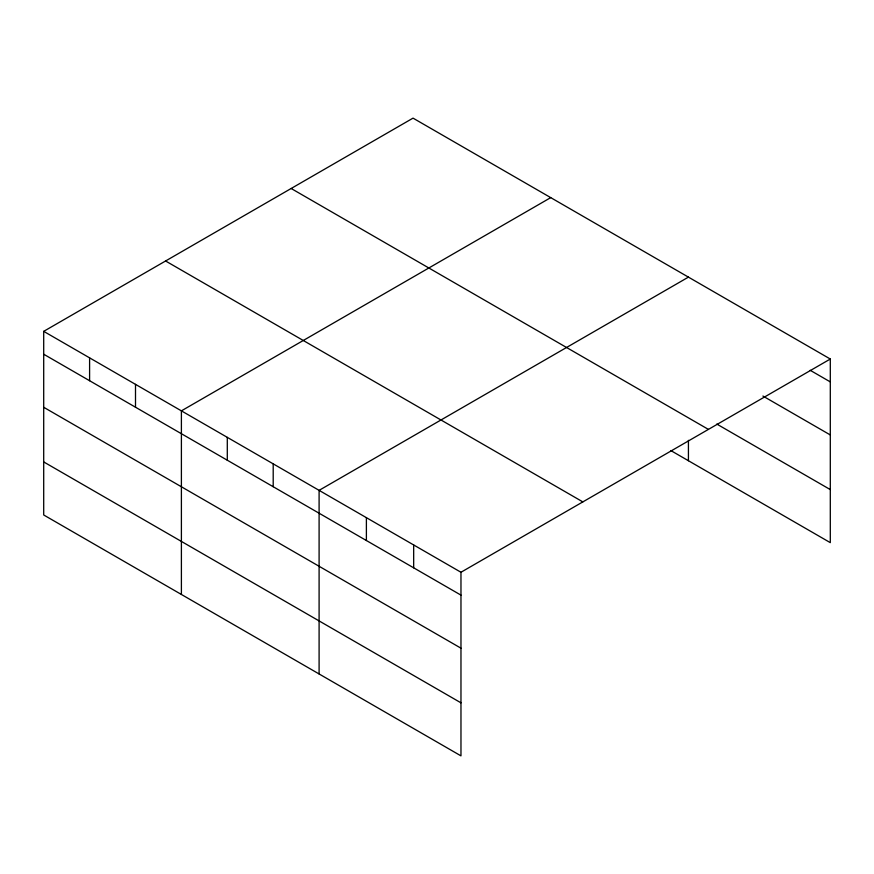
<?xml version="1.0" encoding="UTF-8"?>
<svg xmlns="http://www.w3.org/2000/svg" width="874" height="874" viewBox="0 0 874 874"><rect width="100%" height="100%" fill="white"/><g stroke="black" fill="none" stroke-linecap="round" stroke-linejoin="round"><path stroke-width="1.31" d="M460.969 648.18L460.969 572.262L43.7 331.355L43.7 514.972L460.969 755.868L460.969 648.18L43.7 407.273M670.773 450.536L830.3 542.645L830.3 359.028L413.031 118.132L43.7 331.355M550.729 197.622L181.399 410.856L181.399 594.462M688.428 277.124L319.097 490.358L319.097 673.963M460.969 572.262L830.3 359.028M810.198 370.292L830.3 381.894M762.915 396.042L830.3 434.946M716.8 424.065L830.3 489.593M291.151 188.489L708.421 429.396M165.579 260.987L582.849 501.894M43.7 354.221L460.969 595.128M43.7 461.92L460.969 702.827M688.428 440.332L688.428 460.729M413.675 544.961L413.675 567.827M366.392 517.659L366.392 540.525M273.201 463.854L273.201 486.72M227.295 437.361L227.295 460.227M135.503 384.363L135.503 407.229M89.596 357.859L89.596 380.725"/></g></svg>
